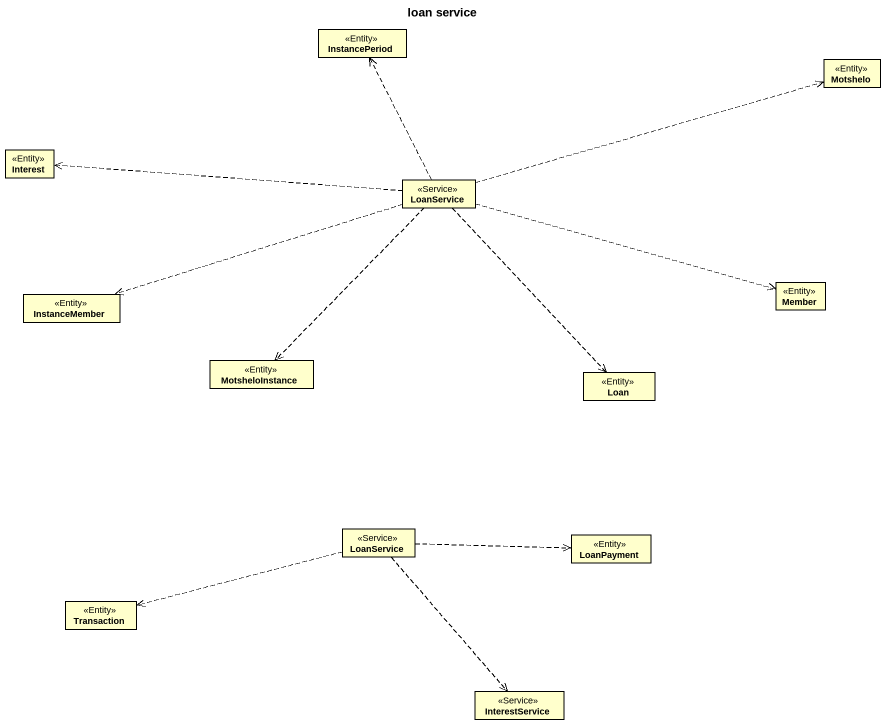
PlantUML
@startuml
title loan service
hide circle
hide empty members
class InstancePeriod <<Entity>>
class Motshelo <<Entity>>
class Interest <<Entity>>
class LoanService <<Service>>
class InstanceMember <<Entity>>
class Member <<Entity>>
class MotsheloInstance <<Entity>>
class Loan <<Entity>>
class "LoanService" as LoanService_2 <<Service>>
class LoanPayment <<Entity>>
class Transaction <<Entity>>
class InterestService <<Service>>
LoanService .up.> InstancePeriod
LoanService .right.> Motshelo
LoanService .left.> Interest
LoanService .left.> InstanceMember
LoanService .right.> Member
LoanService ..> MotsheloInstance
LoanService ..> Loan
LoanService_2 .right.> LoanPayment
LoanService_2 .left.> Transaction
LoanService_2 ..> InterestService
@enduml
